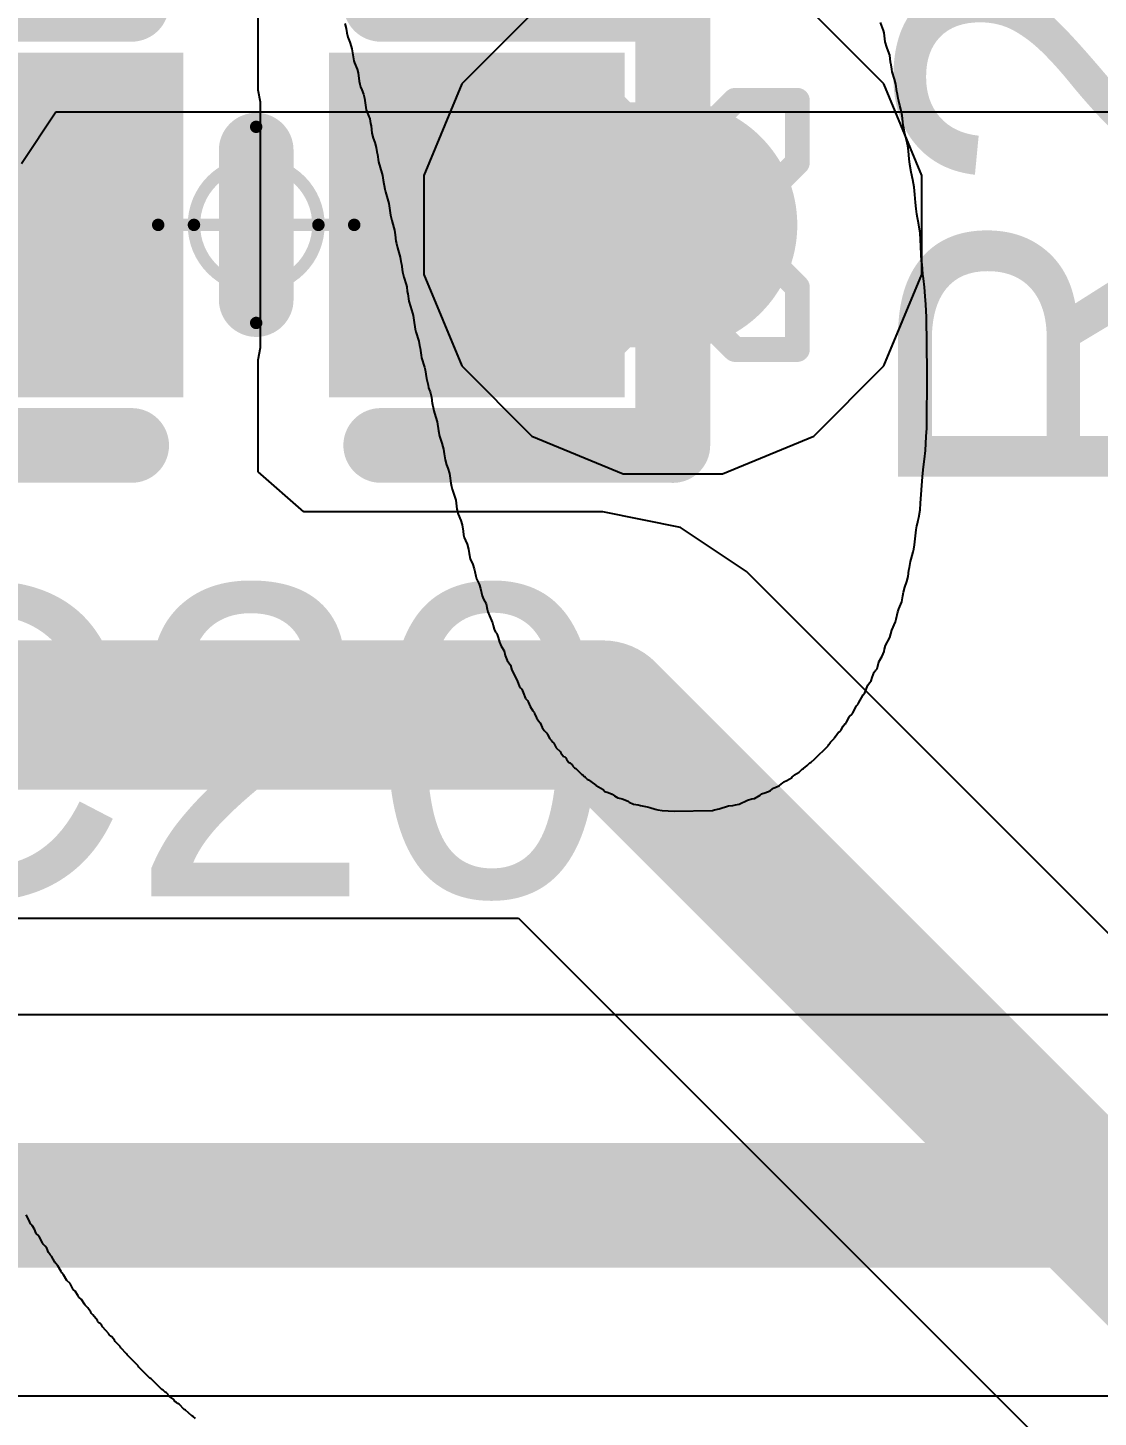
# Model space of a CAD drawing. Header units: inches. Extents: x -13 to 366, y -4 to 120.
# Drawn here: x 18.905 to 21.089, y 14.562 to 17.396 of the extents above; entities that cross this region are included whole.
import ezdxf

# ---------------------------------------------------------------- set-up
doc = ezdxf.new("R2010")
doc.units = ezdxf.units.IN
for name, color, linetype in [('Bottom Layer', 5, 'Continuous'), ('Bottom Overlay', 54, 'Continuous'), ('Drill Drawing', 1, 'Continuous'), ('GND', 16, 'Continuous'), ('Mechanical 15', 56, 'Continuous'), ('POWER', 76, 'Continuous'), ('Top Layer', 1, 'Continuous'), ('Top Overlay', 2, 'Continuous'), ('Top Paste', 8, 'Continuous'), ('Top Solder', 216, 'Continuous'), ('Via Holes', 16, 'Continuous')]:
    doc.layers.add(name, color=color, linetype=linetype)
doc.styles.add('Arial', font='', dxfattribs={"height": 0.2})
doc.styles.get('Arial').set_extended_font_data('Arial')

# ---------------------------------------------------------------- blocks, each defined once
blk = doc.blocks.new('C_0402_L_52')
at = {"layer": 'Top Layer'}
for points in [[(-0.65, 0.25), (-0.25, 0.25), (-0.25, -0.25), (-0.65, -0.25)], [(0.2499, 0.2499), (0.6499, 0.2499), (0.6499, -0.2501), (0.2499, -0.2501)]]:
    blk.add_hatch(color=1, dxfattribs=at).paths.add_polyline_path(points)
at = {"layer": 'Top Paste'}
for points in [[(-0.65, 0.25), (-0.25, 0.25), (-0.25, -0.25), (-0.65, -0.25)], [(0.2499, 0.2499), (0.6499, 0.2499), (0.6499, -0.2501), (0.2499, -0.2501)]]:
    blk.add_hatch(color=8, dxfattribs=at).paths.add_polyline_path(points)
at = {"layer": 'Top Solder'}
for points in [[(-0.7516, 0.3516), (-0.1484, 0.3516), (-0.1484, -0.3516), (-0.7516, -0.3516)], [(0.1483, 0.3515), (0.7515, 0.3515), (0.7515, -0.3517), (0.1483, -0.3517)]]:
    blk.add_hatch(color=216, dxfattribs=at).paths.add_polyline_path(points)
at = {"layer": 'Mechanical 15'}
for points in [[(0, -0.2, 0.0254, 0.0254, 0), (0, 0.2, 0.0254, 0.0254, 0)], [(-0.2, 0, 0.0254, 0.0254, 0), (0.2, 0, 0.0254, 0.0254, 0)]]:
    blk.add_lwpolyline(points, format="xyseb", dxfattribs=at)
for points in [[(-0.0063, 0.2, 0.0127, 0.0127, 1), (0.0063, 0.2, 0.0127, 0.0127, 1)], [(0.127, 0, 0.0254, 0.0254, 1), (-0.127, 0, 0.0254, 0.0254, 1)], [(-0.2063, 0, 0.0127, 0.0127, 1), (-0.1936, 0, 0.0127, 0.0127, 1)], [(-0.1333, 0, 0.0127, 0.0127, 1), (-0.1206, 0, 0.0127, 0.0127, 1)], [(0.1206, 0, 0.0127, 0.0127, 1), (0.1333, 0, 0.0127, 0.0127, 1)], [(0.1936, 0, 0.0127, 0.0127, 1), (0.2063, 0, 0.0127, 0.0127, 1)], [(-0.0063, -0.2, 0.0127, 0.0127, 1), (0.0063, -0.2, 0.0127, 0.0127, 1)]]:
    blk.add_lwpolyline(points, format="xyseb", close=True, dxfattribs=at)
at = {"layer": 'Top Overlay'}
for points in [[(-0.8499, 0.4499, 0.1524, 0.1524, 0), (-0.254, 0.4499, 0.1524, 0.1524, 0)], [(-0.8499, -0.4499, 0.1524, 0.1524, 0), (-0.8499, 0.4499, 0.1524, 0.1524, 0)], [(0.254, 0.4499, 0.1524, 0.1524, 0), (0.8499, 0.4499, 0.1524, 0.1524, 0)], [(0.8499, -0.4501, 0.1524, 0.1524, 0), (0.8499, 0.4499, 0.1524, 0.1524, 0)], [(0, -0.1524, 0.1524, 0.1524, 0), (0, 0.1524, 0.1524, 0.1524, 0)], [(-0.8499, -0.4499, 0.1524, 0.1524, 0), (-0.254, -0.4499, 0.1524, 0.1524, 0)], [(-0.8499, -0.4499, 0.1524, 0.1524, 0), (-0.8498, -0.4501, 0.1524, 0.1524, 0)], [(0.254, -0.4499, 0.1524, 0.1524, 0), (0.8499, -0.4499, 0.1524, 0.1524, 0)]]:
    blk.add_lwpolyline(points, format="xyseb", dxfattribs=at)
for points in [[(-0.888, 0.4499, 0.0762, 0.0762, 1), (-0.8118, 0.4499, 0.0762, 0.0762, 1)], [(-0.888, 0.4499, 0.0762, 0.0762, 1), (-0.8118, 0.4499, 0.0762, 0.0762, 1)], [(-0.2921, 0.4499, 0.0762, 0.0762, 1), (-0.2159, 0.4499, 0.0762, 0.0762, 1)], [(0.2159, 0.4499, 0.0762, 0.0762, 1), (0.2921, 0.4499, 0.0762, 0.0762, 1)], [(0.8118, 0.4499, 0.0762, 0.0762, 1), (0.888, 0.4499, 0.0762, 0.0762, 1)], [(0.8118, 0.4499, 0.0762, 0.0762, 1), (0.888, 0.4499, 0.0762, 0.0762, 1)], [(-0.0381, 0.1524, 0.0762, 0.0762, 1), (0.0381, 0.1524, 0.0762, 0.0762, 1)], [(-0.0381, -0.1524, 0.0762, 0.0762, 1), (0.0381, -0.1524, 0.0762, 0.0762, 1)], [(-0.888, -0.4499, 0.0762, 0.0762, 1), (-0.8118, -0.4499, 0.0762, 0.0762, 1)], [(-0.888, -0.4499, 0.0762, 0.0762, 1), (-0.8118, -0.4499, 0.0762, 0.0762, 1)], [(-0.888, -0.4499, 0.0762, 0.0762, 1), (-0.8118, -0.4499, 0.0762, 0.0762, 1)], [(-0.8879, -0.4501, 0.0762, 0.0762, 1), (-0.8117, -0.4501, 0.0762, 0.0762, 1)], [(-0.2921, -0.4499, 0.0762, 0.0762, 1), (-0.2159, -0.4499, 0.0762, 0.0762, 1)], [(0.2159, -0.4499, 0.0762, 0.0762, 1), (0.2921, -0.4499, 0.0762, 0.0762, 1)], [(0.8118, -0.4499, 0.0762, 0.0762, 1), (0.888, -0.4499, 0.0762, 0.0762, 1)], [(0.8118, -0.4501, 0.0762, 0.0762, 1), (0.888, -0.4501, 0.0762, 0.0762, 1)]]:
    blk.add_lwpolyline(points, format="xyseb", close=True, dxfattribs=at)

msp = doc.modelspace()

# ---------------------------------------------------------------- hatches: boundary and pattern name
at = {"layer": 'Bottom Layer'}
h = msp.add_hatch(color=5, dxfattribs=at)
edge = h.paths.add_edge_path()
edge.add_arc((20.2208, 16.9939), 0.254, 0, 360)
at = {"layer": 'GND'}
h = msp.add_hatch(color=16, dxfattribs=at)
edge = h.paths.add_edge_path()
edge.add_arc((20.2208, 16.9939), 0.254, 0, 360)
at = {"layer": 'POWER'}
h = msp.add_hatch(color=76, dxfattribs=at)
edge = h.paths.add_edge_path()
edge.add_arc((20.2208, 16.9939), 0.254, 0, 360)
at = {"layer": 'Top Layer'}
for points in [[(17.402, 16.744), (19.121, 16.744), (19.121, 17.244), (17.402, 17.244)], [(19.6209, 17.2439), (19.6209, 16.7439), (20.2208, 16.7439), (20.2208, 17.2439)]]:
    msp.add_hatch(color=1, dxfattribs=at).paths.add_polyline_path(points)
h = msp.add_hatch(color=1, dxfattribs=at)
edge = h.paths.add_edge_path()
edge.add_arc((20.2208, 16.9939), 0.254, 0, 360)
at = {"layer": 'Via Holes'}
h = msp.add_hatch(color=7, dxfattribs=at)
edge = h.paths.add_edge_path()
edge.add_arc((20.2208, 16.9939), 0.127, 0, 360)

# ---------------------------------------------------------------- linework, layer by layer
at = {"layer": 'Bottom Layer'}
for p, q in [((21.4313, 15.3825), (18.724, 15.3825)), ((18.7748, 14.6055), (21.5922, 14.6055))]:
    msp.add_line(p, q, dxfattribs=at)
msp.add_lwpolyline([(18.3941, 14.994, 0.254, 0.254, 0), (21.5922, 14.994, 0.254, 0.254, 0)], format="xyseb", dxfattribs=at)
at = {"layer": 'Bottom Overlay'}
for p, q in [((19.552, 17.4049), (19.5546, 17.3945)), ((20.6504, 17.3906), (20.6446, 17.4069)), ((19.5546, 17.3945), (19.5559, 17.3855)), ((19.5559, 17.3855), (19.5579, 17.377)), ((19.5579, 17.377), (19.5618, 17.3666)), ((20.6517, 17.3855), (20.6504, 17.3906)), ((20.6543, 17.3673), (20.6517, 17.3855)), ((19.5618, 17.3666), (19.565, 17.3582)), ((19.565, 17.3582), (19.5663, 17.353)), ((19.5663, 17.353), (19.5702, 17.3283)), ((20.6576, 17.3562), (20.6543, 17.3673)), ((20.6621, 17.3439), (20.6576, 17.3562)), ((19.5702, 17.3283), (19.5715, 17.3244)), ((19.5715, 17.3244), (19.5767, 17.3114)), ((20.6634, 17.34), (20.6621, 17.3439)), ((20.6647, 17.3257), (20.6634, 17.34)), ((20.666, 17.3205), (20.6647, 17.3257)), ((20.6673, 17.3114), (20.666, 17.3205)), ((19.5767, 17.3114), (19.5787, 17.3043)), ((19.5787, 17.3043), (19.5813, 17.2874)), ((20.6686, 17.3063), (20.6673, 17.3114)), ((20.6732, 17.2913), (20.6686, 17.3063)), ((20.6757, 17.2809), (20.6732, 17.2913)), ((19.5813, 17.2874), (19.5826, 17.2809)), ((19.5826, 17.2809), (19.5839, 17.2757)), ((19.5839, 17.2757), (19.5865, 17.2693)), ((19.5865, 17.2693), (19.5897, 17.2608)), ((19.5897, 17.2608), (19.5916, 17.2524)), ((20.6777, 17.266), (20.6757, 17.2809)), ((20.679, 17.2608), (20.6777, 17.266)), ((20.6803, 17.2517), (20.679, 17.2608)), ((19.5916, 17.2524), (19.5955, 17.229)), ((20.6816, 17.2465), (20.6803, 17.2517)), ((20.6842, 17.2374), (20.6816, 17.2465)), ((20.6861, 17.2303), (20.6842, 17.2374)), ((19.5955, 17.229), (19.5994, 17.2186)), ((19.5994, 17.2186), (19.6027, 17.2102)), ((19.6027, 17.2102), (19.604, 17.2011)), ((20.6887, 17.2173), (20.6861, 17.2303)), ((20.6907, 17.1972), (20.6887, 17.2173)), ((19.604, 17.2011), (19.6053, 17.1959)), ((19.6053, 17.1959), (19.6072, 17.181)), ((19.6072, 17.181), (19.6098, 17.1706)), ((20.692, 17.192), (20.6907, 17.1972)), ((20.6933, 17.1829), (20.692, 17.192)), ((20.6946, 17.1777), (20.6933, 17.1829)), ((20.6978, 17.1667), (20.6946, 17.1777)), ((19.6098, 17.1706), (19.6131, 17.1621)), ((19.6131, 17.1621), (19.6157, 17.1518)), ((19.6157, 17.1518), (19.617, 17.1427)), ((20.6991, 17.1615), (20.6978, 17.1667)), ((20.7004, 17.155), (20.6991, 17.1615)), ((20.7017, 17.1446), (20.7004, 17.155)), ((19.617, 17.1427), (19.6183, 17.1375)), ((19.6183, 17.1375), (19.6202, 17.1225)), ((19.6202, 17.1225), (19.6274, 17.0998)), ((20.703, 17.129), (20.7017, 17.1446)), ((20.7043, 17.1173), (20.703, 17.129)), ((19.6274, 17.0998), (19.6287, 17.0946)), ((19.6287, 17.0946), (19.6299, 17.0855)), ((20.7069, 17.1018), (20.7043, 17.1173)), ((20.7108, 17.0862), (20.7069, 17.1018)), ((19.6299, 17.0855), (19.6332, 17.0667)), ((19.6332, 17.0667), (19.6345, 17.0615)), ((20.7134, 17.0706), (20.7108, 17.0862)), ((20.7147, 17.0563), (20.7134, 17.0706)), ((19.6345, 17.0615), (19.6403, 17.0427)), ((19.6403, 17.0427), (19.6416, 17.0375)), ((19.6416, 17.0375), (19.6449, 17.0135)), ((20.716, 17.0394), (20.7147, 17.0563)), ((20.7173, 17.0265), (20.716, 17.0394)), ((19.6449, 17.0135), (19.6475, 17.0031)), ((20.7186, 17.0161), (20.7173, 17.0265)), ((20.7199, 17.0083), (20.7186, 17.0161)), ((20.7212, 17.0018), (20.7199, 17.0083)), ((19.6475, 17.0031), (19.652, 16.9882)), ((19.652, 16.9882), (19.6533, 16.983)), ((19.6533, 16.983), (19.6546, 16.9739)), ((20.7225, 16.994), (20.7212, 17.0018)), ((20.7251, 16.9771), (20.7225, 16.994)), ((19.6546, 16.9739), (19.6559, 16.9609)), ((19.6559, 16.9609), (19.6572, 16.9557)), ((19.6572, 16.9557), (19.6592, 16.9473)), ((20.7264, 16.9641), (20.7251, 16.9771)), ((20.7283, 16.9194), (20.7264, 16.9641)), ((19.6592, 16.9473), (19.665, 16.9284)), ((19.665, 16.9284), (19.6663, 16.9194)), ((19.6663, 16.9194), (19.6676, 16.9142)), ((19.6676, 16.9142), (19.6695, 16.8979)), ((19.6695, 16.8979), (19.6721, 16.8875)), ((20.7296, 16.9142), (20.7283, 16.9194)), ((20.7309, 16.8934), (20.7296, 16.9142)), ((20.7322, 16.8843), (20.7309, 16.8934)), ((19.6721, 16.8875), (19.6767, 16.8726)), ((19.6767, 16.8726), (19.678, 16.8674)), ((19.678, 16.8674), (19.6793, 16.8583)), ((20.7342, 16.8668), (20.7322, 16.8843)), ((20.7355, 16.8486), (20.7342, 16.8668)), ((19.6793, 16.8583), (19.6806, 16.8531)), ((19.6806, 16.8531), (19.6825, 16.8382)), ((19.6825, 16.8382), (19.6858, 16.8272)), ((20.7368, 16.8317), (20.7355, 16.8486)), ((19.6858, 16.8272), (19.6897, 16.8142)), ((19.6897, 16.8142), (19.691, 16.809)), ((19.691, 16.809), (19.6923, 16.7999)), ((20.7381, 16.8057), (20.7368, 16.8317)), ((19.6923, 16.7999), (19.6955, 16.7811)), ((19.6955, 16.7811), (19.6968, 16.7759)), ((20.74, 16.6934), (20.7381, 16.8057)), ((19.6968, 16.7759), (19.7027, 16.7571)), ((19.7027, 16.7571), (19.704, 16.748)), ((19.704, 16.748), (19.7053, 16.7428)), ((19.7053, 16.7428), (19.7072, 16.7279)), ((19.7072, 16.7279), (19.7085, 16.7227)), ((19.7085, 16.7227), (19.7143, 16.7038)), ((19.7143, 16.7038), (19.7156, 16.6986)), ((19.7156, 16.6986), (19.7182, 16.6805)), ((19.7182, 16.6805), (19.7215, 16.6668)), ((19.7215, 16.6668), (19.7228, 16.6616)), ((20.7387, 16.5792), (20.74, 16.6934)), ((19.7228, 16.6616), (19.726, 16.6532)), ((19.726, 16.6532), (19.7286, 16.6428)), ((19.7286, 16.6428), (19.7299, 16.6298)), ((19.7299, 16.6298), (19.7312, 16.6246)), ((19.7312, 16.6246), (19.7332, 16.6149)), ((19.7332, 16.6149), (19.7345, 16.6097)), ((19.7345, 16.6097), (19.7377, 16.6013)), ((19.7377, 16.6013), (19.7403, 16.5922)), ((19.7403, 16.5922), (19.7429, 16.574)), ((19.7429, 16.574), (19.7449, 16.563)), ((19.7449, 16.563), (19.75, 16.5487)), ((20.7361, 16.5338), (20.7374, 16.5623)), ((20.7374, 16.5623), (20.7387, 16.5792)), ((19.75, 16.5487), (19.752, 16.5415)), ((19.752, 16.5415), (19.7533, 16.5363)), ((19.7533, 16.5363), (19.7546, 16.5273)), ((19.7546, 16.5273), (19.7565, 16.5149)), ((20.7342, 16.5162), (20.7361, 16.5338)), ((19.7565, 16.5149), (19.7591, 16.5045)), ((19.7591, 16.5045), (19.7617, 16.498)), ((19.7617, 16.498), (19.765, 16.487)), ((20.7316, 16.4942), (20.7329, 16.5058)), ((20.7329, 16.5058), (20.7342, 16.5162)), ((19.765, 16.487), (19.7663, 16.4818)), ((19.7663, 16.4818), (19.7682, 16.4669)), ((20.7264, 16.4266), (20.7303, 16.4799)), ((20.7303, 16.4799), (20.7316, 16.4942)), ((19.7682, 16.4669), (19.7695, 16.4604)), ((19.7695, 16.4604), (19.7708, 16.4552)), ((19.7708, 16.4552), (19.778, 16.4325)), ((19.778, 16.4325), (19.7806, 16.4143)), ((19.7806, 16.4143), (19.7832, 16.4039)), ((20.7225, 16.3968), (20.7251, 16.4124)), ((20.7251, 16.4124), (20.7264, 16.4266)), ((19.7832, 16.4039), (19.7883, 16.3909)), ((19.7883, 16.3909), (19.7909, 16.3818)), ((20.7186, 16.3799), (20.7199, 16.3851)), ((20.7199, 16.3851), (20.7212, 16.3916)), ((20.7212, 16.3916), (20.7225, 16.3968)), ((19.7909, 16.3818), (19.7929, 16.3695)), ((19.7929, 16.3695), (19.7942, 16.3617)), ((19.7942, 16.3617), (19.7955, 16.3565)), ((19.7955, 16.3565), (19.7981, 16.35)), ((20.714, 16.3416), (20.7173, 16.3721)), ((20.7173, 16.3721), (20.7186, 16.3799)), ((19.7981, 16.35), (19.8013, 16.3429)), ((19.8013, 16.3429), (19.8039, 16.3325)), ((19.8039, 16.3325), (19.8052, 16.3234)), ((20.7069, 16.3124), (20.7114, 16.3273)), ((20.7114, 16.3273), (20.7128, 16.3325)), ((20.7128, 16.3325), (20.714, 16.3416)), ((19.8052, 16.3234), (19.8078, 16.313)), ((19.8078, 16.313), (19.813, 16.3014)), ((19.813, 16.3014), (19.8156, 16.2923)), ((20.7037, 16.2949), (20.7056, 16.3072)), ((20.7056, 16.3072), (20.7069, 16.3124)), ((19.8156, 16.2923), (19.8169, 16.2871)), ((19.8169, 16.2871), (19.8189, 16.2773)), ((19.8189, 16.2773), (19.8202, 16.2721)), ((19.8202, 16.2721), (19.826, 16.2611)), ((20.6985, 16.2663), (20.7011, 16.2767)), ((20.7011, 16.2767), (20.7024, 16.2897)), ((20.7024, 16.2897), (20.7037, 16.2949)), ((19.826, 16.2611), (19.8286, 16.252)), ((19.8286, 16.252), (19.8318, 16.2371)), ((20.69, 16.2371), (20.6913, 16.2449)), ((20.6913, 16.2449), (20.6939, 16.2553)), ((20.6939, 16.2553), (20.6985, 16.2663)), ((19.8318, 16.2371), (19.8344, 16.2306)), ((19.8344, 16.2306), (19.8403, 16.2209)), ((19.8403, 16.2209), (19.8422, 16.2098)), ((20.6822, 16.2111), (20.6881, 16.2248)), ((20.6881, 16.2248), (20.69, 16.2371)), ((19.8422, 16.2098), (19.8435, 16.2046)), ((19.8435, 16.2046), (19.8468, 16.1962)), ((19.8468, 16.1962), (19.8533, 16.1819)), ((20.6673, 16.1676), (20.6751, 16.1845)), ((20.6751, 16.1845), (20.6764, 16.1897)), ((20.6764, 16.1897), (20.6796, 16.2046)), ((20.6796, 16.2046), (20.6822, 16.2111)), ((19.8533, 16.1819), (19.8546, 16.1767)), ((19.8546, 16.1767), (19.8565, 16.1696)), ((19.8565, 16.1696), (19.8591, 16.1631)), ((19.8591, 16.1631), (19.861, 16.1611)), ((19.861, 16.1611), (19.8623, 16.1585)), ((19.8623, 16.1585), (19.8649, 16.152)), ((20.6634, 16.152), (20.6673, 16.1676)), ((19.8649, 16.152), (19.8675, 16.143)), ((19.8675, 16.143), (19.8708, 16.1345)), ((19.8708, 16.1345), (19.8766, 16.1248)), ((20.6517, 16.1235), (20.653, 16.1287)), ((20.653, 16.1287), (20.655, 16.1358)), ((20.655, 16.1358), (20.6634, 16.152)), ((19.8766, 16.1248), (19.8792, 16.1157)), ((19.8792, 16.1157), (19.8831, 16.1053)), ((19.8831, 16.1053), (19.8896, 16.0962)), ((20.6374, 16.0884), (20.6413, 16.1027)), ((20.6413, 16.1027), (20.6478, 16.1144)), ((20.6478, 16.1144), (20.6517, 16.1235)), ((19.8896, 16.0962), (19.8922, 16.0858)), ((19.8922, 16.0858), (19.8987, 16.0741)), ((19.8987, 16.0741), (19.9039, 16.0625)), ((20.6258, 16.0638), (20.6277, 16.0709)), ((20.6277, 16.0709), (20.6316, 16.0813)), ((20.6316, 16.0813), (20.6336, 16.0832)), ((20.6336, 16.0832), (20.6349, 16.0858)), ((20.6349, 16.0858), (20.6374, 16.0884)), ((19.9039, 16.0625), (19.9071, 16.054)), ((19.9071, 16.054), (19.9104, 16.0495)), ((19.9104, 16.0495), (19.913, 16.0469)), ((19.913, 16.0469), (19.9156, 16.0404)), ((20.6128, 16.0391), (20.6186, 16.0553)), ((20.6186, 16.0553), (20.6219, 16.0599)), ((20.6219, 16.0599), (20.6258, 16.0638)), ((19.9156, 16.0404), (19.9201, 16.0281)), ((19.9201, 16.0281), (19.9247, 16.0235)), ((19.9247, 16.0235), (19.926, 16.0209)), ((19.926, 16.0209), (19.9299, 16.0118)), ((20.5959, 16.0131), (20.5985, 16.0157)), ((20.5985, 16.0157), (20.5998, 16.0183)), ((20.5998, 16.0183), (20.6089, 16.0352)), ((20.6089, 16.0352), (20.6128, 16.0391)), ((19.9299, 16.0118), (19.9351, 16.0027)), ((19.9351, 16.0027), (19.9377, 16.0001)), ((19.9377, 16.0001), (19.9389, 15.9975)), ((19.9389, 15.9975), (19.9428, 15.9885)), ((19.9428, 15.9885), (19.9467, 15.982)), ((20.5751, 15.9794), (20.5816, 15.9911)), ((20.5816, 15.9911), (20.5868, 15.9962)), ((20.5868, 15.9962), (20.5881, 15.9988)), ((20.5881, 15.9988), (20.5959, 16.0131)), ((19.9467, 15.982), (19.9506, 15.9781)), ((19.9506, 15.9781), (19.9545, 15.969)), ((19.9545, 15.969), (19.9584, 15.9625)), ((19.9584, 15.9625), (19.9636, 15.9573)), ((19.9636, 15.9573), (19.9649, 15.9547)), ((20.5518, 15.9495), (20.5589, 15.9592)), ((20.5589, 15.9592), (20.5615, 15.9605)), ((20.5615, 15.9605), (20.5634, 15.9625)), ((20.5634, 15.9625), (20.5686, 15.9716)), ((20.5686, 15.9716), (20.5719, 15.9761)), ((20.5719, 15.9761), (20.5738, 15.9768)), ((20.5738, 15.9768), (20.5751, 15.9794)), ((19.9649, 15.9547), (19.9701, 15.9456)), ((19.9701, 15.9456), (19.9727, 15.943)), ((19.9727, 15.943), (19.974, 15.9404)), ((19.974, 15.9404), (19.9779, 15.9365)), ((19.9779, 15.9365), (19.9831, 15.9274)), ((20.5102, 15.9041), (20.5375, 15.9313)), ((20.5375, 15.9313), (20.5388, 15.9339)), ((20.5388, 15.9339), (20.5414, 15.9365)), ((20.5414, 15.9365), (20.5427, 15.9391)), ((20.5427, 15.9391), (20.5505, 15.9469)), ((20.5505, 15.9469), (20.5518, 15.9495)), ((19.9831, 15.9274), (19.9909, 15.9196)), ((19.9909, 15.9196), (19.9922, 15.917)), ((19.9922, 15.917), (19.998, 15.9099)), ((19.998, 15.9099), (20.0006, 15.9086)), ((20.0006, 15.9086), (20.0026, 15.9067)), ((20.0026, 15.9067), (20.0039, 15.9041)), ((20.0039, 15.9041), (20.0084, 15.8982)), ((20.5031, 15.8982), (20.5102, 15.9041)), ((20.0084, 15.8982), (20.011, 15.8969)), ((20.011, 15.8969), (20.0156, 15.8924)), ((20.0156, 15.8924), (20.0168, 15.8898)), ((20.0168, 15.8898), (20.0201, 15.8865)), ((20.0201, 15.8865), (20.0227, 15.8852)), ((20.0227, 15.8852), (20.0344, 15.8736)), ((20.0344, 15.8736), (20.037, 15.8723)), ((20.037, 15.8723), (20.0396, 15.8697)), ((20.4667, 15.8697), (20.4693, 15.8723)), ((20.4693, 15.8723), (20.4784, 15.8775)), ((20.4784, 15.8775), (20.4849, 15.8839)), ((20.4849, 15.8839), (20.4875, 15.8852)), ((20.4875, 15.8852), (20.4946, 15.8911)), ((20.4946, 15.8911), (20.5005, 15.8969)), ((20.5005, 15.8969), (20.5031, 15.8982)), ((20.0396, 15.8697), (20.0415, 15.869)), ((20.0415, 15.869), (20.0428, 15.8664)), ((20.0428, 15.8664), (20.0461, 15.8632)), ((20.0461, 15.8632), (20.0487, 15.8619)), ((20.0487, 15.8619), (20.061, 15.8534)), ((20.061, 15.8534), (20.0642, 15.8502)), ((20.0642, 15.8502), (20.0785, 15.8424)), ((20.4193, 15.8392), (20.4239, 15.8437)), ((20.4239, 15.8437), (20.4265, 15.845)), ((20.4265, 15.845), (20.4356, 15.8489)), ((20.4356, 15.8489), (20.4382, 15.8502)), ((20.4382, 15.8502), (20.4453, 15.856)), ((20.4453, 15.856), (20.4472, 15.858)), ((20.4472, 15.858), (20.4537, 15.8606)), ((20.4537, 15.8606), (20.4628, 15.8658)), ((20.4628, 15.8658), (20.4641, 15.8684)), ((20.4641, 15.8684), (20.4667, 15.8697)), ((20.0785, 15.8424), (20.0824, 15.8385)), ((20.0824, 15.8385), (20.0889, 15.8359)), ((20.0889, 15.8359), (20.0973, 15.8327)), ((20.0973, 15.8327), (20.1019, 15.8294)), ((20.1019, 15.8294), (20.1084, 15.8255)), ((20.1084, 15.8255), (20.1175, 15.8229)), ((20.1175, 15.8229), (20.1298, 15.8184)), ((20.1298, 15.8184), (20.1318, 15.8164)), ((20.1318, 15.8164), (20.1408, 15.8125)), ((20.3564, 15.8125), (20.3732, 15.8203)), ((20.3732, 15.8203), (20.3823, 15.8229)), ((20.3823, 15.8229), (20.3875, 15.8242)), ((20.3875, 15.8242), (20.3992, 15.8307)), ((20.3992, 15.8307), (20.4018, 15.8333)), ((20.4018, 15.8333), (20.4089, 15.8353)), ((20.4089, 15.8353), (20.4193, 15.8392)), ((20.1408, 15.8125), (20.1499, 15.8112)), ((20.1499, 15.8112), (20.1551, 15.8099)), ((20.1551, 15.8099), (20.1688, 15.8067)), ((20.1688, 15.8067), (20.1739, 15.8054)), ((20.1739, 15.8054), (20.185, 15.8021)), ((20.185, 15.8021), (20.1902, 15.8008)), ((20.1902, 15.8008), (20.1993, 15.7996)), ((20.1993, 15.7996), (20.2239, 15.7983)), ((20.2239, 15.7983), (20.3018, 15.7996)), ((20.3018, 15.7996), (20.3057, 15.8008)), ((20.3057, 15.8008), (20.3155, 15.8028)), ((20.3155, 15.8028), (20.3343, 15.8086)), ((20.3343, 15.8086), (20.3434, 15.8099)), ((20.3434, 15.8099), (20.3486, 15.8112)), ((20.3486, 15.8112), (20.3564, 15.8125)), ((18.9081, 14.9628), (18.9016, 14.9745)), ((18.9107, 14.9563), (18.9081, 14.9628)), ((18.9139, 14.953), (18.9107, 14.9563)), ((18.9191, 14.9453), (18.9139, 14.953)), ((18.9224, 14.9368), (18.9191, 14.9453)), ((18.9276, 14.9316), (18.9224, 14.9368)), ((18.9353, 14.9173), (18.9276, 14.9316)), ((18.9366, 14.9147), (18.9353, 14.9173)), ((18.9405, 14.9109), (18.9366, 14.9147)), ((18.9438, 14.9063), (18.9405, 14.9109)), ((18.947, 14.8979), (18.9438, 14.9063)), ((18.9496, 14.8953), (18.947, 14.8979)), ((18.9509, 14.8927), (18.9496, 14.8953)), ((18.9535, 14.8901), (18.9509, 14.8927)), ((18.96, 14.8784), (18.9535, 14.8901)), ((18.9613, 14.8758), (18.96, 14.8784)), ((18.9665, 14.8706), (18.9613, 14.8758)), ((18.973, 14.8589), (18.9665, 14.8706)), ((18.9743, 14.8563), (18.973, 14.8589)), ((18.9782, 14.8524), (18.9743, 14.8563)), ((18.9847, 14.8407), (18.9782, 14.8524)), ((18.9912, 14.8343), (18.9847, 14.8407)), ((18.9977, 14.8226), (18.9912, 14.8343)), ((19.0016, 14.8187), (18.9977, 14.8226)), ((19.0081, 14.8096), (19.0016, 14.8187)), ((19.0094, 14.807), (19.0081, 14.8096)), ((19.0145, 14.8018), (19.0094, 14.807)), ((19.021, 14.7927), (19.0145, 14.8018)), ((19.0223, 14.7901), (19.021, 14.7927)), ((19.0275, 14.7849), (19.0223, 14.7901)), ((19.034, 14.7758), (19.0275, 14.7849)), ((19.0353, 14.7732), (19.034, 14.7758)), ((19.0379, 14.7706), (19.0353, 14.7732)), ((19.047, 14.7589), (19.0379, 14.7706)), ((19.0483, 14.7564), (19.047, 14.7589)), ((19.0502, 14.7544), (19.0483, 14.7564)), ((19.0528, 14.7531), (19.0502, 14.7544)), ((19.0561, 14.7486), (19.0528, 14.7531)), ((19.0574, 14.746), (19.0561, 14.7486)), ((19.0645, 14.7388), (19.0574, 14.746)), ((19.0704, 14.7317), (19.0645, 14.7388)), ((19.0717, 14.7291), (19.0704, 14.7317)), ((19.0736, 14.7271), (19.0717, 14.7291)), ((19.0762, 14.7258), (19.0736, 14.7271)), ((19.0821, 14.7187), (19.0762, 14.7258)), ((19.0834, 14.7161), (19.0821, 14.7187)), ((19.0937, 14.7057), (19.0834, 14.7161)), ((19.095, 14.7031), (19.0937, 14.7057)), ((19.1067, 14.6914), (19.095, 14.7031)), ((19.108, 14.6888), (19.1067, 14.6914)), ((19.1301, 14.6668), (19.108, 14.6888)), ((19.1314, 14.6642), (19.1301, 14.6668)), ((19.1541, 14.6414), (19.1314, 14.6642)), ((19.1567, 14.6402), (19.1541, 14.6414)), ((19.1788, 14.6181), (19.1567, 14.6402)), ((19.1814, 14.6168), (19.1788, 14.6181)), ((19.1853, 14.6129), (19.1814, 14.6168)), ((19.1879, 14.6116), (19.1853, 14.6129)), ((19.1911, 14.6083), (19.1879, 14.6116)), ((19.1924, 14.6057), (19.1911, 14.6083)), ((19.2028, 14.598), (19.1924, 14.6057)), ((19.206, 14.5934), (19.2028, 14.598)), ((19.2086, 14.5921), (19.206, 14.5934)), ((19.2112, 14.5895), (19.2086, 14.5921)), ((19.2138, 14.5882), (19.2112, 14.5895)), ((19.2242, 14.5778), (19.2138, 14.5882)), ((19.2268, 14.5765), (19.2242, 14.5778)), ((19.2327, 14.5707), (19.2268, 14.5765)), ((19.2398, 14.5648), (19.2327, 14.5707)), ((19.2424, 14.5635), (19.2398, 14.5648)), ((19.2469, 14.559), (19.2424, 14.5635))]:
    msp.add_line(p, q, dxfattribs=at)
at = {"layer": 'Drill Drawing'}
for points in [[(19.9668, 17.1209, 0.0508, 0.0508, 0), (19.9668, 17.2479, 0.0508, 0.0508, 0)], [(19.9668, 17.2479, 0.0508, 0.0508, 0), (20.0938, 17.2479, 0.0508, 0.0508, 0)], [(20.0938, 17.2479, 0.0508, 0.0508, 0), (20.2208, 17.1209, 0.0508, 0.0508, 0)], [(20.2208, 17.1209, 0.0508, 0.0508, 0), (20.3478, 17.2479, 0.0508, 0.0508, 0)], [(20.3478, 17.2479, 0.0508, 0.0508, 0), (20.4748, 17.2479, 0.0508, 0.0508, 0)], [(20.4748, 17.1209, 0.0508, 0.0508, 0), (20.4748, 17.2479, 0.0508, 0.0508, 0)], [(19.9668, 17.1209, 0.0508, 0.0508, 0), (20.0938, 16.9939, 0.0508, 0.0508, 0)], [(20.3478, 16.9939, 0.0508, 0.0508, 0), (20.4748, 17.1209, 0.0508, 0.0508, 0)], [(19.9668, 16.8669, 0.0508, 0.0508, 0), (20.0938, 16.9939, 0.0508, 0.0508, 0)], [(20.3478, 16.9939, 0.0508, 0.0508, 0), (20.4748, 16.8669, 0.0508, 0.0508, 0)], [(19.9668, 16.7399, 0.0508, 0.0508, 0), (19.9668, 16.8669, 0.0508, 0.0508, 0)], [(20.0938, 16.7399, 0.0508, 0.0508, 0), (20.2208, 16.8669, 0.0508, 0.0508, 0)], [(20.2208, 16.8669, 0.0508, 0.0508, 0), (20.3478, 16.7399, 0.0508, 0.0508, 0)], [(20.4748, 16.7399, 0.0508, 0.0508, 0), (20.4748, 16.8669, 0.0508, 0.0508, 0)], [(19.9668, 16.7399, 0.0508, 0.0508, 0), (20.0938, 16.7399, 0.0508, 0.0508, 0)], [(20.3478, 16.7399, 0.0508, 0.0508, 0), (20.4748, 16.7399, 0.0508, 0.0508, 0)]]:
    msp.add_lwpolyline(points, format="xyseb", dxfattribs=at)
for points in [[(19.9541, 17.2479, 0.0254, 0.0254, 1), (19.9795, 17.2479, 0.0254, 0.0254, 1)], [(19.9541, 17.2479, 0.0254, 0.0254, 1), (19.9795, 17.2479, 0.0254, 0.0254, 1)], [(20.0811, 17.2479, 0.0254, 0.0254, 1), (20.1065, 17.2479, 0.0254, 0.0254, 1)], [(20.0811, 17.2479, 0.0254, 0.0254, 1), (20.1065, 17.2479, 0.0254, 0.0254, 1)], [(20.3351, 17.2479, 0.0254, 0.0254, 1), (20.3605, 17.2479, 0.0254, 0.0254, 1)], [(20.3351, 17.2479, 0.0254, 0.0254, 1), (20.3605, 17.2479, 0.0254, 0.0254, 1)], [(20.4621, 17.2479, 0.0254, 0.0254, 1), (20.4875, 17.2479, 0.0254, 0.0254, 1)], [(20.4621, 17.2479, 0.0254, 0.0254, 1), (20.4875, 17.2479, 0.0254, 0.0254, 1)], [(19.9541, 17.1209, 0.0254, 0.0254, 1), (19.9795, 17.1209, 0.0254, 0.0254, 1)], [(19.9541, 17.1209, 0.0254, 0.0254, 1), (19.9795, 17.1209, 0.0254, 0.0254, 1)], [(20.2081, 17.1209, 0.0254, 0.0254, 1), (20.2335, 17.1209, 0.0254, 0.0254, 1)], [(20.2081, 17.1209, 0.0254, 0.0254, 1), (20.2335, 17.1209, 0.0254, 0.0254, 1)], [(20.4621, 17.1209, 0.0254, 0.0254, 1), (20.4875, 17.1209, 0.0254, 0.0254, 1)], [(20.4621, 17.1209, 0.0254, 0.0254, 1), (20.4875, 17.1209, 0.0254, 0.0254, 1)], [(20.0811, 16.9939, 0.0254, 0.0254, 1), (20.1065, 16.9939, 0.0254, 0.0254, 1)], [(20.0811, 16.9939, 0.0254, 0.0254, 1), (20.1065, 16.9939, 0.0254, 0.0254, 1)], [(20.3351, 16.9939, 0.0254, 0.0254, 1), (20.3605, 16.9939, 0.0254, 0.0254, 1)], [(20.3351, 16.9939, 0.0254, 0.0254, 1), (20.3605, 16.9939, 0.0254, 0.0254, 1)], [(19.9541, 16.8669, 0.0254, 0.0254, 1), (19.9795, 16.8669, 0.0254, 0.0254, 1)], [(19.9541, 16.8669, 0.0254, 0.0254, 1), (19.9795, 16.8669, 0.0254, 0.0254, 1)], [(20.2081, 16.8669, 0.0254, 0.0254, 1), (20.2335, 16.8669, 0.0254, 0.0254, 1)], [(20.2081, 16.8669, 0.0254, 0.0254, 1), (20.2335, 16.8669, 0.0254, 0.0254, 1)], [(20.4621, 16.8669, 0.0254, 0.0254, 1), (20.4875, 16.8669, 0.0254, 0.0254, 1)], [(20.4621, 16.8669, 0.0254, 0.0254, 1), (20.4875, 16.8669, 0.0254, 0.0254, 1)], [(19.9541, 16.7399, 0.0254, 0.0254, 1), (19.9795, 16.7399, 0.0254, 0.0254, 1)], [(19.9541, 16.7399, 0.0254, 0.0254, 1), (19.9795, 16.7399, 0.0254, 0.0254, 1)], [(20.0811, 16.7399, 0.0254, 0.0254, 1), (20.1065, 16.7399, 0.0254, 0.0254, 1)], [(20.0811, 16.7399, 0.0254, 0.0254, 1), (20.1065, 16.7399, 0.0254, 0.0254, 1)], [(20.3351, 16.7399, 0.0254, 0.0254, 1), (20.3605, 16.7399, 0.0254, 0.0254, 1)], [(20.3351, 16.7399, 0.0254, 0.0254, 1), (20.3605, 16.7399, 0.0254, 0.0254, 1)], [(20.4621, 16.7399, 0.0254, 0.0254, 1), (20.4875, 16.7399, 0.0254, 0.0254, 1)], [(20.4621, 16.7399, 0.0254, 0.0254, 1), (20.4875, 16.7399, 0.0254, 0.0254, 1)]]:
    msp.add_lwpolyline(points, format="xyseb", close=True, dxfattribs=at)
at = {"layer": 'GND'}
for p, q in [((18.8921, 17.1192), (18.9626, 17.2248)), ((18.9626, 17.2248), (22.7213, 17.2248))]:
    msp.add_line(p, q, dxfattribs=at)
at = {"layer": 'POWER'}
for p, q in [((19.9331, 17.4246), (19.7902, 17.2817)), ((20.6515, 17.2817), (20.5086, 17.4246)), ((19.7902, 17.2817), (19.7128, 17.095)), ((20.7288, 17.095), (20.6515, 17.2817)), ((19.7128, 17.095), (19.7128, 16.8929)), ((20.7288, 16.8929), (20.7288, 17.095)), ((19.7128, 16.8929), (19.7902, 16.7062)), ((20.6515, 16.7062), (20.7288, 16.8929)), ((19.7902, 16.7062), (19.9331, 16.5633)), ((20.5086, 16.5633), (20.6515, 16.7062)), ((19.9331, 16.5633), (20.1198, 16.4859)), ((20.3219, 16.4859), (20.5086, 16.5633)), ((20.1198, 16.4859), (20.3219, 16.4859))]:
    msp.add_line(p, q, dxfattribs=at)
at = {"layer": 'Top Layer'}
for p, q in [((19.375, 17.269), (19.375, 17.498)), ((19.38, 17.244), (19.375, 17.269)), ((19.38, 16.744), (19.38, 17.244)), ((19.375, 16.719), (19.38, 16.744)), ((19.375, 16.49), (19.375, 16.719)), ((19.4682, 16.4084), (19.375, 16.49)), ((20.078, 16.4084), (19.4682, 16.4084)), ((20.2366, 16.3768), (20.078, 16.4084)), ((20.371, 16.287), (20.2366, 16.3768)), ((21.471, 15.1871), (20.371, 16.287)), ((18.6396, 15.5796), (19.9064, 15.5796)), ((19.9064, 15.5796), (21.064, 14.422))]:
    msp.add_line(p, q, dxfattribs=at)
for points in [[(17.402, 15.994, 0.3048, 0.3048, 0), (20.078, 15.994, 0.3048, 0.3048, 0)], [(20.078, 15.994, 0.3048, 0.3048, 0), (21.357, 14.715, 0.3048, 0.3048, 0)]]:
    msp.add_lwpolyline(points, format="xyseb", dxfattribs=at)
msp.add_lwpolyline([(20.0018, 15.994, 0.1524, 0.1524, 1), (20.1542, 15.994, 0.1524, 0.1524, 1)], format="xyseb", close=True, dxfattribs=at)
msp.add_lwpolyline([(20.0018, 15.994, 0.1524, 0.1524, 1), (20.1542, 15.994, 0.1524, 0.1524, 1)], format="xyseb", close=True, dxfattribs=at)

# ---------------------------------------------------------------- block references
msp.add_blockref('C_0402_L_52', (19.371, 16.994))

# ---------------------------------------------------------------- texts
at = {"layer": 'Top Overlay', "style": 'Arial'}
msp.add_text('R26', height=0.635, rotation=90, dxfattribs=at).set_placement((21.3153, 16.4076))
msp.add_text('C20', height=0.635, dxfattribs=at).set_placement((18.4717, 15.6241))

doc.saveas('drawing.dxf')
